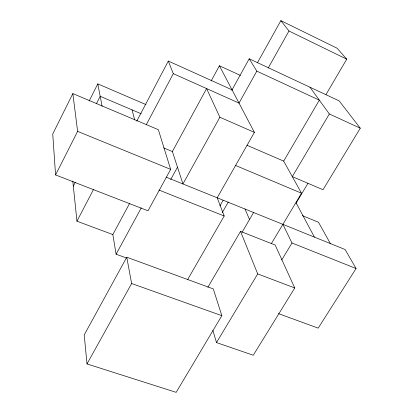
<?xml version="1.0" encoding="UTF-8"?>
<svg xmlns="http://www.w3.org/2000/svg" width="413" height="413" viewBox="0 0 413 413"><rect width="100%" height="100%" fill="white"/><g stroke="black" fill="none" stroke-linecap="round" stroke-linejoin="round"><path stroke-width="0.62" d="M72.853 93.586L52.74 134.003L55.569 174.936L148.019 210.806L170.652 169.366L158.349 129.687L72.853 93.586L77.613 131.375L55.569 174.936M89.156 100.994L97.798 83.875L145.985 104.603M96.399 103.777L100.189 96.306L141.158 113.751M73.323 186.16L75.388 182.148M126.357 257.96L116.105 254.212L112.832 234.574L76.942 221.182L93.622 189.257M136.786 121.117L168.318 61.052L232.049 89.843M146.274 124.747L173.295 73.669L168.318 61.052M112.832 234.574L129.522 203.547M116.105 254.212L141.313 207.801M172.391 151.525L206.593 88.573L219.871 117.24L254.398 132.366L217.192 197.791L224.197 216.009L187.585 279.684M211.105 81.025L219.401 65.765L240.438 75.429M126.77 257.216L84.211 334.928L87.009 363.93L176.165 392.35L221.843 315.677L213.294 288.904L126.77 257.216L131.628 283.514L87.009 363.93M170.703 179.567L177.492 167.188M231.765 90.359L249.204 58.791L339.161 100.88L360.26 128.2L323.023 189.732L292.301 176.635L329.347 113.973L309.941 87.21M219.871 117.24L182.954 183.945L172.355 151.416M257.433 62.781L280.861 20.65L337.116 48.233L346.739 59.173L326.022 94.525M239.044 103.007L256.814 71.134L249.204 58.791M268.213 68.011L288.966 31.001L280.861 20.65M219.897 205.896L223.092 200.305M222.246 212.587L228.239 202.133M207.853 287.319L240.531 231.383L275.177 245.043L294.753 287.964L253.257 355.242L216.505 342.578L212.865 330.369M242.049 232.271L253.742 212.277M271.315 243.701L301.516 193.217L283.633 161.029M296.028 203.253L307.922 183.377M216.505 342.578L257.697 273.907L240.531 231.383M281.707 259.963L291.986 242.994L282.884 224.357M166.134 177.146L345.113 249.524L356.073 268.502L318.196 328.144L278.548 313.643M131.628 283.514L221.843 315.677M257.697 273.907L294.753 287.964M158.959 190.047L224.197 216.009M291.986 242.994L356.073 268.502M77.613 131.375L170.652 169.366M302.404 215.653L318.511 222.282L330.415 243.649M163.662 147.9L172.551 151.592M235.575 165.463L301.516 193.217M247.015 145.293L283.674 161.106L319.326 100.153L256.814 71.134M173.295 73.669L239.008 103.08M329.347 113.973L360.26 128.2M288.966 31.001L346.739 59.173M296.178 203L314.417 237.108M219.401 65.765L254.398 132.366M244.966 208.942L249.509 219.52M132.052 109.873L134.653 119.801M97.798 83.875L102.104 106.27M72.796 181.044L76.942 221.182"/></g></svg>
